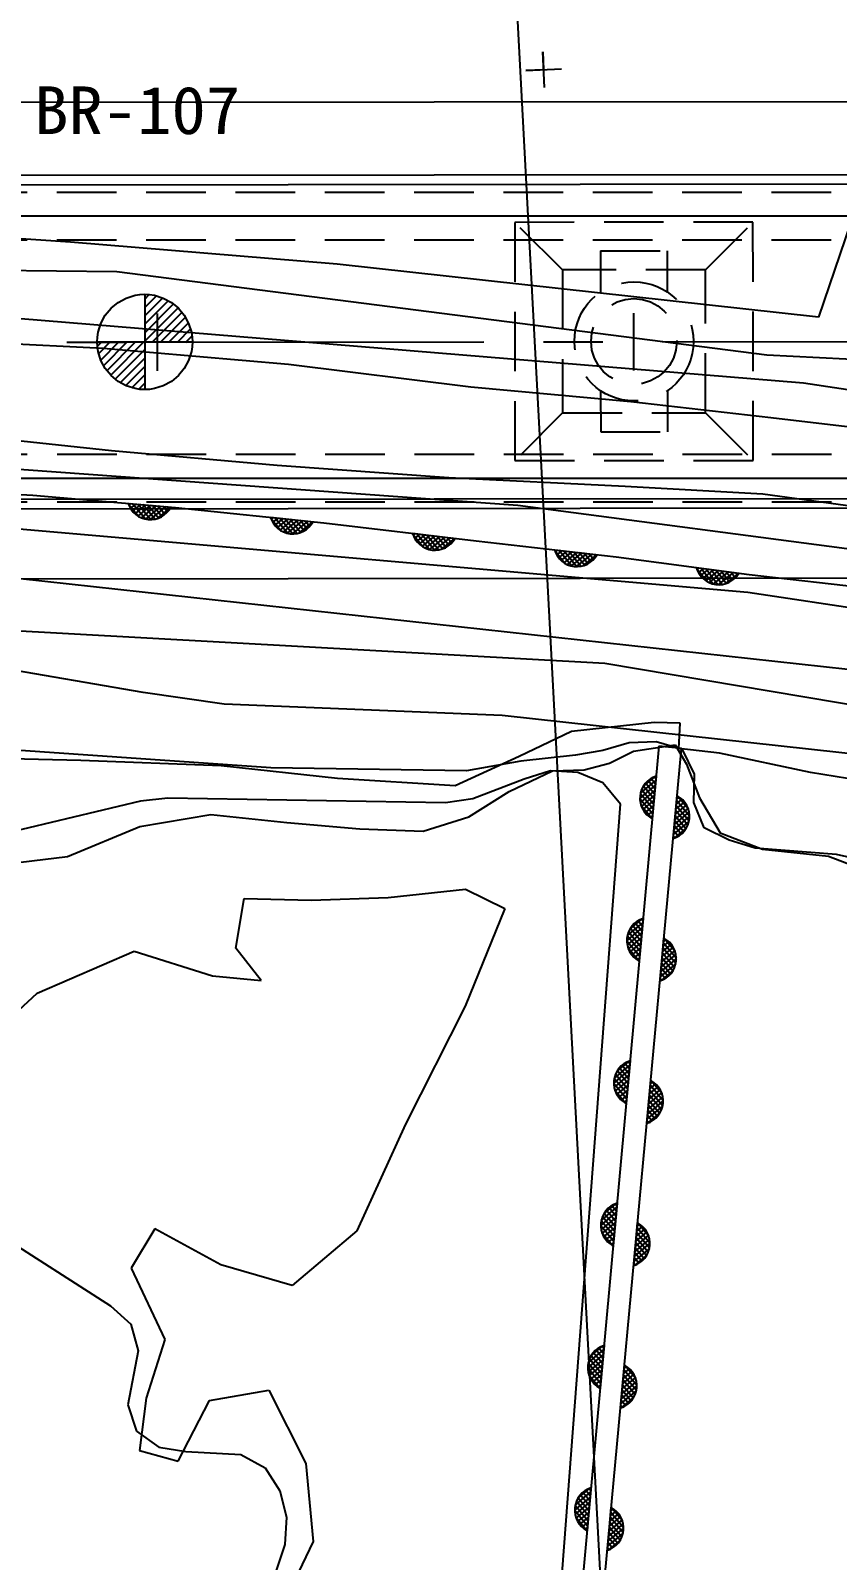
# Model space of a CAD drawing. Header units: millimetres. Extents: x 4198 to 4994, y 1103 to 1810.
# Drawn here: x 4897.4 to 4931.3, y 1428.2 to 1492.4 of the extents above; entities that cross this region are included whole.
import ezdxf
from ezdxf.enums import TextEntityAlignment as Align
from ezdxf.xclip import XClip

# ---------------------------------------------------------------- set-up
doc = ezdxf.new("R2010")
doc.units = ezdxf.units.MM
doc.header["$LTSCALE"] = 10
doc.header["$MEASUREMENT"] = 0
doc.header["$XCLIPFRAME"] = 2
for name, pattern in [('CENTER', [2, 1.25, -0.25, 0.25, -0.25]), ('DASHED2', [0.375, 0.25, -0.125]), ('HIDDEN', [0.375, 0.25, -0.125])]:
    doc.linetypes.add(name, pattern=pattern)
for name, color, linetype in [('TN-CABL', 4, 'Continuous'), ('TZ-BASE', 253, 'Continuous'), ('TZ-CABL', 4, 'Continuous')]:
    doc.layers.add(name, color=color, linetype=linetype)
doc.styles.add('GUL', font='GulimChe.ttf')
doc.linetypes.add('ZIGZAG', pattern='A,0.0001,-0.2,[131,ltypeshp.shx,S=0.2,R=0,X=-0.2,Y=0],-0.4,[131,ltypeshp.shx,S=0.2,R=180,X=0.2,Y=0],-0.2', length=0.8001)

# ---------------------------------------------------------------- blocks, each defined once
blk = doc.blocks.new('JD-SDGGD6G')
at = {"layer": 'TZ-BASE'}
for p, q in [((628.35, 141.322), (646.942, -208.539)), ((636.249, 11.26, 45.381), (636.17, 12.757, 45.381)), ((636.17, 12.757, 45.381), (636.209, 12.008, 45.381)), ((635.461, 11.969, 45.381), (636.958, 12.048, 45.381)), ((636.209, 12.008, 45.381), (635.461, 11.969, 45.381)), ((-0.009, 10.066), (699.467, 10.721)), ((650.077, 8.486, 45.552), (647.748, 1.623, 45.552)), ((600.044, 7.568), (679.944, 7.641)), ((600.044, 7.168), (679.944, 7.241)), ((616.346, 4.763, 45.552), (607.352, 5.394, 45.552)), ((627.539, 3.851, 45.552), (616.346, 4.763, 45.552)), ((584.508, 3.921, 45.993), (618.294, 3.538, 45.993)), ((618.294, 3.538, 45.993), (645.581, 0.04, 45.993)), ((647.748, 1.623, 45.552), (627.539, 3.851, 45.552)), ((619.464, 2.582), (619.468, -1.418)), ((619.465, 2.381), (619.656, 2.573)), ((619.465, 2.028), (619.957, 2.521)), ((619.465, 1.674), (620.223, 2.434)), ((619.466, 1.321), (620.461, 2.318)), ((619.466, 0.967), (620.673, 2.177)), ((619.466, 0.614), (620.863, 2.014)), ((614.104, 1.585, 46.993), (647.112, -1.137, 46.993)), ((619.789, 0.583), (621.031, 1.828)), ((620.001, -0.63), (619.999, 1.77)), ((620.142, 0.583), (621.176, 1.619)), ((620.496, 0.583), (621.297, 1.387)), ((640.001, -0.612), (639.999, 1.788)), ((610.509, 0.681, 47.338), (617.723, 0.32, 47.338)), ((620.849, 0.584), (621.391, 1.126)), ((621.203, 0.584), (621.451, 0.832)), ((617.466, 0.58), (621.466, 0.584)), ((617.476, 0.389), (617.667, 0.58)), ((617.529, 0.088), (618.021, 0.581)), ((617.617, -0.178), (618.374, 0.581)), ((617.723, 0.32, 47.338), (625.5, -0.358, 47.338)), ((617.733, -0.415), (618.728, 0.582)), ((617.874, -0.628), (619.081, 0.582)), ((618.038, -0.818), (619.435, 0.582)), ((618.224, -0.985), (619.467, 0.26)), ((645.581, 0.04, 45.993), (655.947, -0.472, 45.993)), ((618.433, -1.13), (619.467, -0.093)), ((618.666, -1.25), (619.467, -0.447)), ((625.5, -0.358, 47.338), (633.157, -1.3, 47.338)), ((618.926, -1.343), (619.468, -0.8)), ((619.22, -1.403), (619.468, -1.154)), ((647.112, -1.137, 46.993), (658.477, -2.813, 46.993)), ((633.157, -1.3, 47.338), (639.871, -1.916, 47.338)), ((639.871, -1.916, 47.338), (645.747, -2.587, 47.338)), ((635.129, -6.289, 46.993), (588.224, -2.896, 46.993)), ((645.747, -2.587, 47.338), (649.424, -3.017, 47.338)), ((618.077, -3.984, 47.338), (611.479, -3.295, 47.338)), ((625.019, -4.605, 47.338), (618.077, -3.984, 47.338)), ((632.23, -5.118, 47.338), (625.019, -4.605, 47.338)), ((639.634, -5.483, 47.338), (632.23, -5.118, 47.338)), ((644.774, -9.939, 45.993), (590.07, -5.182, 45.993)), ((608.537, -5.544, 46.198), (614.764, -5.844, 46.198)), ((645.405, -5.81, 47.338), (639.634, -5.483, 47.338)), ((600.056, -6.032), (679.956, -5.959)), ((600.057, -6.432), (679.957, -6.359)), ((614.764, -5.844, 46.198), (620.758, -6.366, 46.198)), ((618.771, -6.193, 46.198), (620.564, -6.349, 46.198)), ((619.207, -6.739, 46.198), (618.786, -6.238, 46.198)), ((618.799, -6.27, 46.198), (618.879, -6.203, 46.198)), ((618.869, -6.407, 46.198), (619.091, -6.221, 46.198)), ((618.957, -6.529, 46.198), (619.302, -6.239, 46.198)), ((619.497, -6.851, 46.198), (618.958, -6.209, 46.198)), ((619.063, -6.636, 46.198), (619.513, -6.258, 46.198)), ((619.711, -6.873, 46.198), (619.17, -6.228, 46.198)), ((619.188, -6.727, 46.198), (619.725, -6.276, 46.198)), ((619.333, -6.801, 46.198), (619.936, -6.295, 46.198)), ((619.891, -6.854, 46.198), (619.381, -6.246, 46.198)), ((619.505, -6.853, 46.198), (620.147, -6.313, 46.198)), ((620.049, -6.808, 46.198), (619.592, -6.265, 46.198)), ((619.714, -6.872, 46.198), (620.359, -6.331, 46.198)), ((620.188, -6.741, 46.198), (619.804, -6.283, 46.198)), ((620.007, -6.823, 46.198), (620.558, -6.36, 46.198)), ((620.313, -6.656, 46.198), (620.015, -6.301, 46.198)), ((620.422, -6.553, 46.198), (620.226, -6.32, 46.198)), ((620.516, -6.431, 46.198), (620.438, -6.338, 46.198)), ((620.758, -6.366, 46.198), (626.977, -7.008, 46.198)), ((664.688, -10.183, 46.993), (635.129, -6.289, 46.993)), ((651.505, -6.639, 47.338), (645.405, -5.81, 47.338)), ((624.742, -6.777, 46.198), (626.533, -6.962, 46.198)), ((625.169, -7.33, 46.198), (624.757, -6.822, 46.198)), ((624.769, -6.855, 46.198), (624.851, -6.788, 46.198)), ((624.837, -6.993, 46.198), (625.062, -6.81, 46.198)), ((624.923, -7.116, 46.198), (625.273, -6.832, 46.198)), ((625.458, -7.447, 46.198), (624.929, -6.797, 46.198)), ((625.027, -7.225, 46.198), (625.484, -6.854, 46.198)), ((625.671, -7.472, 46.198), (625.14, -6.818, 46.198)), ((625.15, -7.318, 46.198), (625.695, -6.876, 46.198)), ((625.295, -7.394, 46.198), (625.906, -6.897, 46.198)), ((625.852, -7.456, 46.198), (625.351, -6.84, 46.198)), ((625.465, -7.449, 46.198), (626.117, -6.919, 46.198)), ((626.01, -7.413, 46.198), (625.562, -6.862, 46.198)), ((625.675, -7.472, 46.198), (626.328, -6.941, 46.198)), ((626.151, -7.348, 46.198), (625.773, -6.884, 46.198)), ((625.968, -7.427, 46.198), (626.527, -6.972, 46.198)), ((626.276, -7.265, 46.198), (625.984, -6.905, 46.198)), ((626.387, -7.163, 46.198), (626.195, -6.927, 46.198)), ((626.483, -7.043, 46.198), (626.406, -6.949, 46.198)), ((626.977, -7.008, 46.198), (633.384, -7.768, 46.198)), ((630.704, -7.45, 46.198), (632.491, -7.662, 46.198)), ((631.123, -8.009, 46.198), (630.718, -7.495, 46.198)), ((630.73, -7.528, 46.198), (630.812, -7.463, 46.198)), ((630.795, -7.667, 46.198), (631.023, -7.488, 46.198)), ((630.88, -7.792, 46.198), (631.234, -7.513, 46.198)), ((631.41, -8.131, 46.198), (630.891, -7.472, 46.198)), ((630.982, -7.902, 46.198), (631.444, -7.538, 46.198)), ((631.623, -8.159, 46.198), (631.102, -7.497, 46.198)), ((631.104, -7.997, 46.198), (631.655, -7.563, 46.198)), ((631.247, -8.075, 46.198), (631.866, -7.588, 46.198)), ((631.803, -8.145, 46.198), (631.312, -7.522, 46.198)), ((631.417, -8.132, 46.198), (632.076, -7.613, 46.198)), ((631.962, -8.105, 46.198), (631.523, -7.547, 46.198)), ((631.626, -8.159, 46.198), (632.287, -7.638, 46.198)), ((632.104, -8.042, 46.198), (631.734, -7.572, 46.198)), ((631.92, -8.118, 46.198), (632.486, -7.672, 46.198)), ((632.231, -7.961, 46.198), (631.944, -7.597, 46.198)), ((632.343, -7.861, 46.198), (632.155, -7.622, 46.198)), ((632.441, -7.743, 46.198), (632.366, -7.647, 46.198)), ((666.435, -15.09, 44.993), (599.324, -7.721, 44.993)), ((633.384, -7.768, 46.198), (639.26, -8.44, 46.198)), ((636.664, -8.143, 46.198), (638.452, -8.347, 46.198)), ((637.085, -8.7, 46.198), (636.678, -8.188, 46.198)), ((636.69, -8.221, 46.198), (636.772, -8.155, 46.198)), ((636.756, -8.36, 46.198), (636.983, -8.179, 46.198)), ((636.841, -8.484, 46.198), (637.194, -8.204, 46.198)), ((637.372, -8.82, 46.198), (636.851, -8.164, 46.198)), ((636.944, -8.594, 46.198), (637.405, -8.228, 46.198)), ((637.586, -8.847, 46.198), (637.062, -8.188, 46.198)), ((637.066, -8.688, 46.198), (637.615, -8.252, 46.198)), ((637.21, -8.766, 46.198), (637.826, -8.276, 46.198)), ((637.766, -8.833, 46.198), (637.272, -8.212, 46.198)), ((637.38, -8.822, 46.198), (638.037, -8.3, 46.198)), ((637.925, -8.792, 46.198), (637.483, -8.237, 46.198)), ((637.589, -8.847, 46.198), (638.248, -8.324, 46.198)), ((638.066, -8.729, 46.198), (637.694, -8.261, 46.198)), ((638.193, -8.647, 46.198), (637.905, -8.285, 46.198)), ((638.305, -8.547, 46.198), (638.115, -8.309, 46.198)), ((638.402, -8.428, 46.198), (638.326, -8.333, 46.198)), ((637.882, -8.806, 46.198), (638.446, -8.358, 46.198)), ((639.26, -8.44, 46.198), (644.83, -9.18, 46.198)), ((642.617, -8.886, 46.198), (644.402, -9.123, 46.198)), ((643.029, -9.451, 46.198), (642.631, -8.931, 46.198)), ((642.642, -8.964, 46.198), (642.726, -8.9, 46.198)), ((642.706, -9.104, 46.198), (642.936, -8.928, 46.198)), ((642.788, -9.23, 46.198), (643.146, -8.956, 46.198)), ((643.313, -9.576, 46.198), (642.804, -8.911, 46.198)), ((642.89, -9.342, 46.198), (643.357, -8.984, 46.198)), ((643.526, -9.607, 46.198), (643.014, -8.939, 46.198)), ((643.707, -9.596, 46.198), (643.225, -8.967, 46.198)), ((0.009, -9.934), (699.468, -9.279)), ((643.01, -9.438, 46.198), (643.567, -9.012, 46.198)), ((643.152, -9.519, 46.198), (643.777, -9.04, 46.198)), ((643.321, -9.578, 46.198), (643.987, -9.068, 46.198)), ((643.866, -9.558, 46.198), (643.435, -8.994, 46.198)), ((643.53, -9.607, 46.198), (644.198, -9.096, 46.198)), ((644.009, -9.498, 46.198), (643.645, -9.022, 46.198)), ((643.824, -9.571, 46.198), (644.396, -9.133, 46.198)), ((644.137, -9.418, 46.198), (643.855, -9.05, 46.198)), ((644.251, -9.32, 46.198), (644.066, -9.078, 46.198)), ((644.35, -9.203, 46.198), (644.276, -9.106, 46.198)), ((644.83, -9.18, 46.198), (650.707, -9.852, 46.198)), ((638.774, -12.914, 43.993), (583.611, -9.857, 43.993)), ((672.048, -14.007, 45.993), (644.774, -9.939, 45.993)), ((619.395, -14.127, 42.993), (611.445, -12.76, 42.993)), ((668.307, -17.872, 43.993), (638.774, -12.914, 43.993)), ((624.756, -17.295, 41.993), (578.72, -14.113, 41.993)), ((622.805, -14.626, 42.993), (619.395, -14.127, 42.993)), ((634.464, -15.092, 42.993), (622.805, -14.626, 42.993)), ((659.488, -17.853, 42.993), (634.464, -15.092, 42.993)), ((640.844, -15.396, 45.609), (637.375, -15.77, 45.609)), ((641.945, -15.422, 45.609), (640.844, -15.396, 45.609)), ((637.375, -15.77, 45.609), (635.184, -16.82, 45.609)), ((641.882, -16.485, 45.609), (641.945, -15.422, 45.609)), ((641.048, -16.389, 41.999), (633.201, -102.04, 41.999)), ((634.073, -102.136, 41.999), (641.996, -16.488, 41.999)), ((638.687, -16.561, 41.993), (637.542, -16.762, 41.993)), ((639.797, -16.245, 41.993), (638.687, -16.561, 41.993)), ((638.978, -17.1, 40.231), (639.979, -16.592, 40.231)), ((640.939, -16.196, 41.993), (639.797, -16.245, 41.993)), ((639.979, -16.592, 40.231), (641.734, -16.329, 40.231)), ((642.033, -16.526, 41.993), (640.939, -16.196, 41.993)), ((641.996, -16.488, 41.999), (641.048, -16.389, 41.999)), ((641.734, -16.329, 40.231), (642.209, -17.139, 40.231)), ((643.588, -16.677, 45.609), (641.882, -16.485, 45.609)), ((642.541, -17.565, 41.993), (642.033, -16.526, 41.993)), ((647.408, -17.49, 45.609), (643.588, -16.677, 45.609)), ((616.781, -16.992, 45.609), (611.424, -16.865, 45.609)), ((622.668, -17.208, 45.609), (616.781, -16.992, 45.609)), ((627.559, -17.742, 45.609), (622.668, -17.208, 45.609)), ((632.965, -17.414, 41.993), (624.756, -17.295, 41.993)), ((635.184, -16.82, 45.609), (632.494, -18.049, 45.609)), ((635.255, -17.012, 41.993), (632.965, -17.414, 41.993)), ((637.542, -16.762, 41.993), (635.255, -17.012, 41.993)), ((637.907, -17.379, 40.231), (638.978, -17.1, 40.231)), ((642.209, -17.139, 40.231), (642.745, -18.558, 40.231)), ((632.494, -18.049, 45.609), (627.559, -17.742, 45.609)), ((635.389, -17.775, 40.993), (633.241, -18.599, 40.993)), ((634.769, -18.293, 40.231), (636.576, -17.423, 40.231)), ((636.5, -17.422, 40.993), (635.389, -17.775, 40.993)), ((637.639, -17.487, 40.993), (636.5, -17.422, 40.993)), ((636.576, -17.423, 40.231), (637.907, -17.379, 40.231)), ((638.693, -17.93, 40.993), (637.639, -17.487, 40.993)), ((639.432, -18.822, 40.993), (638.693, -17.93, 40.993)), ((640.272, -18.362, 41.999), (640.916, -17.826, 41.999)), ((640.386, -18.073, 41.999), (640.889, -17.654, 41.999)), ((640.489, -17.929, 41.999), (640.866, -18.381, 41.999)), ((640.597, -17.824, 41.999), (640.885, -18.17, 41.999)), ((640.719, -17.736, 41.999), (640.904, -17.959, 41.999)), ((640.934, -17.639, 41.999), (640.769, -19.431, 41.999)), ((640.856, -17.667, 41.999), (640.924, -17.748, 41.999)), ((642.513, -18.743, 41.993), (642.541, -17.565, 41.993)), ((651.574, -18.159, 45.609), (647.408, -17.49, 45.609)), ((620.431, -18.561, 40.993), (619.287, -18.686, 40.993)), ((632.096, -18.762, 40.993), (620.431, -18.561, 40.993)), ((633.241, -18.599, 40.993), (632.096, -18.762, 40.993)), ((633.071, -19.355, 40.231), (634.769, -18.293, 40.231)), ((640.25, -18.576, 41.999), (640.897, -18.037, 41.999)), ((640.25, -18.579, 41.999), (640.788, -19.226, 41.999)), ((640.268, -18.756, 41.999), (640.878, -18.249, 41.999)), ((640.271, -18.37, 41.999), (640.808, -19.015, 41.999)), ((640.313, -18.914, 41.999), (640.858, -18.46, 41.999)), ((640.323, -18.198, 41.999), (640.827, -18.804, 41.999)), ((640.398, -18.053, 41.999), (640.846, -18.593, 41.999)), ((641.647, -20.263, 41.999), (641.813, -18.471, 41.999)), ((642.015, -18.614, 41.999), (641.781, -18.809, 41.999)), ((641.895, -18.52, 41.999), (641.801, -18.597, 41.999)), ((642.283, -19.031, 41.999), (641.823, -18.477, 41.999)), ((642.745, -18.558, 40.231), (643.623, -20.023, 40.231)), ((619.287, -18.686, 40.993), (613.667, -20.035, 40.993)), ((619.262, -19.75, 40.231), (622.239, -19.25, 40.231)), ((622.239, -19.25, 40.231), (625.424, -19.592, 40.231)), ((635.28, -73.654, 40.993), (639.432, -18.822, 40.993)), ((640.298, -18.872, 41.999), (640.759, -19.426, 41.999)), ((640.379, -19.054, 41.999), (640.839, -18.671, 41.999)), ((640.464, -19.179, 41.999), (640.82, -18.882, 41.999)), ((640.566, -19.288, 41.999), (640.8, -19.094, 41.999)), ((642.313, -19.147, 41.999), (641.703, -19.653, 41.999)), ((642.269, -18.989, 41.999), (641.723, -19.442, 41.999)), ((642.203, -18.849, 41.999), (641.742, -19.231, 41.999)), ((642.258, -19.704, 41.999), (641.755, -19.098, 41.999)), ((642.118, -18.724, 41.999), (641.762, -19.02, 41.999)), ((642.311, -19.533, 41.999), (641.774, -18.887, 41.999)), ((642.331, -19.323, 41.999), (641.794, -18.676, 41.999)), ((642.944, -19.817, 41.993), (642.513, -18.743, 41.993)), ((616.229, -21.008, 40.231), (619.262, -19.75, 40.231)), ((625.424, -19.592, 40.231), (628.497, -19.855, 40.231)), ((628.497, -19.855, 40.231), (631.156, -19.956, 40.231)), ((631.156, -19.956, 40.231), (633.071, -19.355, 40.231)), ((640.687, -19.383, 41.999), (640.781, -19.305, 41.999)), ((642.309, -19.54, 41.999), (641.664, -20.076, 41.999)), ((642.331, -19.327, 41.999), (641.684, -19.865, 41.999)), ((642.195, -19.83, 41.999), (641.692, -20.248, 41.999)), ((641.984, -20.079, 41.999), (641.696, -19.732, 41.999)), ((642.091, -19.973, 41.999), (641.716, -19.521, 41.999)), ((642.183, -19.849, 41.999), (641.735, -19.31, 41.999)), ((643.996, -20.336, 41.993), (642.944, -19.817, 41.993)), ((641.724, -20.236, 41.999), (641.657, -20.155, 41.999)), ((641.862, -20.166, 41.999), (641.676, -19.943, 41.999)), ((643.623, -20.023, 40.231), (645.393, -20.712, 40.231)), ((645.09, -20.666, 41.993), (643.996, -20.336, 41.993)), ((612.302, -21.486, 40.231), (616.229, -21.008, 40.231)), ((648.505, -20.938, 41.993), (645.09, -20.666, 41.993)), ((645.393, -20.712, 40.231), (648.161, -21.005, 40.231)), ((648.161, -21.005, 40.231), (651.063, -22.101, 40.231)), ((650.774, -21.448, 41.993), (648.505, -20.938, 41.993)), ((629.683, -22.734, 40.231), (632.923, -22.393, 40.231)), ((632.923, -22.393, 40.231), (634.576, -23.192, 40.231)), ((623.284, -24.863, 40.231), (623.638, -22.781, 40.231)), ((623.638, -22.781, 40.231), (626.449, -22.847, 40.231)), ((626.449, -22.847, 40.231), (629.683, -22.734, 40.231)), ((634.576, -23.192, 40.231), (632.92, -27.297, 40.231)), ((639.839, -24.047, 41.999), (640.342, -23.629, 41.999)), ((640.171, -23.711, 41.999), (640.357, -23.934, 41.999)), ((640.386, -23.614, 41.999), (640.222, -25.406, 41.999)), ((640.309, -23.642, 41.999), (640.376, -23.722, 41.999)), ((639.703, -24.551, 41.999), (640.35, -24.012, 41.999)), ((639.721, -24.731, 41.999), (640.33, -24.224, 41.999)), ((639.723, -24.345, 41.999), (640.26, -24.99, 41.999)), ((639.725, -24.337, 41.999), (640.369, -23.801, 41.999)), ((639.776, -24.173, 41.999), (640.279, -24.779, 41.999)), ((639.85, -24.028, 41.999), (640.299, -24.567, 41.999)), ((639.942, -23.904, 41.999), (640.318, -24.356, 41.999)), ((640.049, -23.799, 41.999), (640.338, -24.145, 41.999)), ((614.952, -26.756, 40.231), (619.024, -24.99, 40.231)), ((619.024, -24.99, 40.231), (622.307, -26.018, 40.231)), ((624.355, -26.219, 40.231), (623.284, -24.863, 40.231)), ((639.703, -24.554, 41.999), (640.241, -25.201, 41.999)), ((639.751, -24.847, 41.999), (640.212, -25.401, 41.999)), ((639.765, -24.889, 41.999), (640.311, -24.435, 41.999)), ((639.832, -25.029, 41.999), (640.292, -24.646, 41.999)), ((639.916, -25.154, 41.999), (640.272, -24.857, 41.999)), ((641.094, -26.238, 41.999), (641.26, -24.445, 41.999)), ((641.716, -24.963, 41.999), (641.17, -25.417, 41.999)), ((641.65, -24.823, 41.999), (641.19, -25.205, 41.999)), ((641.565, -24.698, 41.999), (641.209, -24.994, 41.999)), ((641.758, -25.507, 41.999), (641.221, -24.862, 41.999)), ((641.463, -24.589, 41.999), (641.229, -24.783, 41.999)), ((641.779, -25.298, 41.999), (641.241, -24.65, 41.999)), ((641.342, -24.494, 41.999), (641.248, -24.572, 41.999)), ((641.731, -25.005, 41.999), (641.27, -24.451, 41.999)), ((640.019, -25.263, 41.999), (640.253, -25.069, 41.999)), ((640.14, -25.358, 41.999), (640.234, -25.28, 41.999)), ((641.756, -25.515, 41.999), (641.111, -26.05, 41.999)), ((641.779, -25.301, 41.999), (641.131, -25.839, 41.999)), ((641.761, -25.121, 41.999), (641.151, -25.628, 41.999)), ((641.539, -25.948, 41.999), (641.163, -25.495, 41.999)), ((641.631, -25.824, 41.999), (641.182, -25.284, 41.999)), ((641.705, -25.679, 41.999), (641.202, -25.073, 41.999)), ((622.307, -26.018, 40.231), (624.355, -26.219, 40.231)), ((641.171, -26.21, 41.999), (641.104, -26.129, 41.999)), ((641.309, -26.141, 41.999), (641.124, -25.918, 41.999)), ((641.642, -25.805, 41.999), (641.139, -26.223, 41.999)), ((641.431, -26.053, 41.999), (641.143, -25.707, 41.999)), ((611.882, -29.573, 40.231), (614.952, -26.756, 40.231)), ((632.92, -27.297, 40.231), (630.408, -32.255, 40.231)), ((639.155, -30.526, 41.999), (639.802, -29.987, 41.999)), ((639.177, -30.312, 41.999), (639.822, -29.776, 41.999)), ((639.228, -30.148, 41.999), (639.732, -30.754, 41.999)), ((639.291, -30.022, 41.999), (639.794, -29.604, 41.999)), ((639.303, -30.003, 41.999), (639.751, -30.542, 41.999)), ((639.395, -29.879, 41.999), (639.771, -30.331, 41.999)), ((639.502, -29.774, 41.999), (639.79, -30.12, 41.999)), ((639.624, -29.686, 41.999), (639.809, -29.909, 41.999)), ((639.839, -29.589, 41.999), (639.675, -31.381, 41.999)), ((639.761, -29.617, 41.999), (639.829, -29.697, 41.999)), ((639.155, -30.529, 41.999), (639.693, -31.176, 41.999)), ((639.173, -30.706, 41.999), (639.783, -30.199, 41.999)), ((639.176, -30.32, 41.999), (639.713, -30.965, 41.999)), ((639.218, -30.864, 41.999), (639.764, -30.41, 41.999)), ((639.284, -31.004, 41.999), (639.744, -30.621, 41.999)), ((640.541, -32.212, 41.999), (640.707, -30.42, 41.999)), ((641.097, -30.798, 41.999), (640.637, -31.18, 41.999)), ((641.013, -30.673, 41.999), (640.656, -30.969, 41.999)), ((640.91, -30.563, 41.999), (640.676, -30.757, 41.999)), ((641.226, -31.272, 41.999), (640.688, -30.625, 41.999)), ((640.789, -30.469, 41.999), (640.696, -30.546, 41.999)), ((641.178, -30.98, 41.999), (640.718, -30.426, 41.999)), ((639.203, -30.822, 41.999), (639.664, -31.376, 41.999)), ((639.369, -31.129, 41.999), (639.725, -30.832, 41.999)), ((639.472, -31.238, 41.999), (639.705, -31.044, 41.999)), ((639.593, -31.333, 41.999), (639.686, -31.255, 41.999)), ((641.226, -31.276, 41.999), (640.578, -31.814, 41.999)), ((641.208, -31.096, 41.999), (640.598, -31.602, 41.999)), ((641.163, -30.938, 41.999), (640.617, -31.391, 41.999)), ((641.078, -31.798, 41.999), (640.63, -31.259, 41.999)), ((641.152, -31.653, 41.999), (640.649, -31.047, 41.999)), ((641.205, -31.482, 41.999), (640.669, -30.836, 41.999)), ((640.619, -32.185, 41.999), (640.551, -32.104, 41.999)), ((641.204, -31.489, 41.999), (640.559, -32.025, 41.999)), ((640.756, -32.115, 41.999), (640.571, -31.892, 41.999)), ((641.089, -31.779, 41.999), (640.586, -32.197, 41.999)), ((640.879, -32.028, 41.999), (640.591, -31.681, 41.999)), ((640.986, -31.922, 41.999), (640.61, -31.47, 41.999)), ((630.408, -32.255, 40.231), (628.363, -36.73, 40.231)), ((638.63, -36.287, 41.999), (639.274, -35.751, 41.999)), ((638.744, -35.997, 41.999), (639.247, -35.579, 41.999)), ((638.847, -35.854, 41.999), (639.223, -36.306, 41.999)), ((638.954, -35.749, 41.999), (639.243, -36.095, 41.999)), ((639.077, -35.661, 41.999), (639.262, -35.884, 41.999)), ((639.291, -35.564, 41.999), (639.127, -37.356, 41.999)), ((639.214, -35.592, 41.999), (639.281, -35.672, 41.999)), ((612.221, -36.157, 40.993), (618.025, -39.868, 40.993)), ((638.608, -36.501, 41.999), (639.255, -35.962, 41.999)), ((638.608, -36.504, 41.999), (639.146, -37.151, 41.999)), ((638.626, -36.681, 41.999), (639.235, -36.174, 41.999)), ((638.628, -36.295, 41.999), (639.165, -36.94, 41.999)), ((638.671, -36.839, 41.999), (639.216, -36.385, 41.999)), ((638.681, -36.123, 41.999), (639.185, -36.729, 41.999)), ((638.737, -36.979, 41.999), (639.197, -36.596, 41.999)), ((638.755, -35.978, 41.999), (639.204, -36.517, 41.999)), ((639.989, -38.187, 41.999), (640.155, -36.394, 41.999)), ((640.357, -36.538, 41.999), (640.123, -36.732, 41.999)), ((640.236, -36.443, 41.999), (640.143, -36.521, 41.999)), ((640.625, -36.954, 41.999), (640.165, -36.4, 41.999)), ((619.888, -36.643, 40.231), (618.898, -38.292, 40.231)), ((622.665, -38.154, 40.231), (619.888, -36.643, 40.231)), ((628.363, -36.73, 40.231), (625.648, -39.023, 40.231)), ((638.656, -36.797, 41.999), (639.117, -37.351, 41.999)), ((638.821, -37.104, 41.999), (639.177, -36.807, 41.999)), ((638.924, -37.213, 41.999), (639.158, -37.019, 41.999)), ((639.045, -37.308, 41.999), (639.139, -37.23, 41.999)), ((640.655, -37.07, 41.999), (640.045, -37.577, 41.999)), ((640.611, -36.912, 41.999), (640.065, -37.366, 41.999)), ((640.525, -37.773, 41.999), (640.077, -37.233, 41.999)), ((640.545, -36.772, 41.999), (640.084, -37.154, 41.999)), ((640.6, -37.628, 41.999), (640.096, -37.022, 41.999)), ((640.46, -36.647, 41.999), (640.104, -36.943, 41.999)), ((640.652, -37.456, 41.999), (640.116, -36.811, 41.999)), ((640.673, -37.247, 41.999), (640.136, -36.599, 41.999)), ((640.651, -37.464, 41.999), (640.006, -37.999, 41.999)), ((640.204, -38.09, 41.999), (640.018, -37.867, 41.999)), ((640.673, -37.25, 41.999), (640.026, -37.788, 41.999)), ((640.537, -37.754, 41.999), (640.033, -38.172, 41.999)), ((640.326, -38.002, 41.999), (640.038, -37.656, 41.999)), ((640.433, -37.897, 41.999), (640.057, -37.444, 41.999)), ((618.898, -38.292, 40.231), (620.31, -41.291, 40.231)), ((625.648, -39.023, 40.231), (622.665, -38.154, 40.231)), ((640.066, -38.159, 41.999), (639.999, -38.078, 41.999)), ((618.025, -39.868, 40.993), (618.881, -40.649, 40.993)), ((618.881, -40.649, 40.993), (619.196, -41.759, 40.993)), ((620.31, -41.291, 40.231), (619.529, -43.743, 40.231)), ((638.082, -42.262, 41.999), (638.727, -41.726, 41.999)), ((638.196, -41.972, 41.999), (638.699, -41.554, 41.999)), ((638.407, -41.724, 41.999), (638.695, -42.07, 41.999)), ((638.529, -41.636, 41.999), (638.715, -41.859, 41.999)), ((638.744, -41.539, 41.999), (638.58, -43.331, 41.999)), ((638.667, -41.567, 41.999), (638.734, -41.647, 41.999)), ((619.196, -41.759, 40.993), (618.762, -44.029, 40.993)), ((638.06, -42.476, 41.999), (638.707, -41.937, 41.999)), ((638.078, -42.656, 41.999), (638.688, -42.149, 41.999)), ((638.081, -42.27, 41.999), (638.618, -42.915, 41.999)), ((638.123, -42.814, 41.999), (638.669, -42.36, 41.999)), ((638.133, -42.098, 41.999), (638.637, -42.704, 41.999)), ((638.208, -41.953, 41.999), (638.656, -42.492, 41.999)), ((638.3, -41.829, 41.999), (638.676, -42.281, 41.999)), ((639.436, -44.161, 41.999), (639.602, -42.369, 41.999)), ((640.073, -42.929, 41.999), (639.612, -42.375, 41.999)), ((638.06, -42.479, 41.999), (638.598, -43.126, 41.999)), ((638.108, -42.772, 41.999), (638.569, -43.326, 41.999)), ((638.189, -42.954, 41.999), (638.649, -42.571, 41.999)), ((638.274, -43.078, 41.999), (638.63, -42.782, 41.999)), ((638.377, -43.188, 41.999), (638.611, -42.994, 41.999)), ((640.058, -42.887, 41.999), (639.512, -43.34, 41.999)), ((639.992, -42.747, 41.999), (639.532, -43.129, 41.999)), ((640.047, -43.602, 41.999), (639.544, -42.996, 41.999)), ((639.907, -42.622, 41.999), (639.551, -42.918, 41.999)), ((640.1, -43.431, 41.999), (639.563, -42.785, 41.999)), ((639.805, -42.512, 41.999), (639.571, -42.706, 41.999)), ((640.12, -43.221, 41.999), (639.583, -42.574, 41.999)), ((639.684, -42.418, 41.999), (639.59, -42.495, 41.999)), ((622.188, -43.844, 40.231), (624.669, -43.409, 40.231)), ((624.669, -43.409, 40.231), (626.231, -46.487, 40.231)), ((638.498, -43.283, 41.999), (638.591, -43.205, 41.999)), ((640.098, -43.438, 41.999), (639.453, -43.974, 41.999)), ((640.121, -43.225, 41.999), (639.473, -43.763, 41.999)), ((639.773, -43.977, 41.999), (639.485, -43.63, 41.999)), ((640.103, -43.045, 41.999), (639.492, -43.551, 41.999)), ((639.88, -43.871, 41.999), (639.505, -43.419, 41.999)), ((639.972, -43.747, 41.999), (639.524, -43.208, 41.999)), ((618.762, -44.029, 40.993), (619.116, -45.14, 40.993)), ((619.529, -43.743, 40.231), (619.249, -45.942, 40.231)), ((620.873, -46.398, 40.231), (622.188, -43.844, 40.231)), ((639.513, -44.134, 41.999), (639.446, -44.053, 41.999)), ((639.651, -44.064, 41.999), (639.466, -43.841, 41.999)), ((639.984, -43.728, 41.999), (639.481, -44.146, 41.999)), ((619.116, -45.14, 40.993), (620.051, -45.808, 40.993)), ((619.249, -45.942, 40.231), (620.873, -46.398, 40.231)), ((620.051, -45.808, 40.993), (621.187, -45.987, 40.993)), ((621.187, -45.987, 40.993), (623.503, -46.118, 40.993)), ((623.503, -46.118, 40.993), (624.516, -46.675, 40.993)), ((624.516, -46.675, 40.993), (625.139, -47.64, 40.993)), ((626.231, -46.487, 40.231), (626.533, -49.764, 40.231)), ((638.196, -47.514, 41.999), (638.032, -49.306, 41.999)), ((625.139, -47.64, 40.993), (625.417, -48.749, 40.993)), ((637.513, -48.451, 41.999), (638.16, -47.912, 41.999)), ((637.531, -48.631, 41.999), (638.141, -48.124, 41.999)), ((637.535, -48.237, 41.999), (638.179, -47.701, 41.999)), ((637.586, -48.073, 41.999), (638.09, -48.679, 41.999)), ((637.649, -47.947, 41.999), (638.152, -47.529, 41.999)), ((637.66, -47.928, 41.999), (638.109, -48.467, 41.999)), ((637.752, -47.804, 41.999), (638.128, -48.256, 41.999)), ((637.86, -47.698, 41.999), (638.148, -48.045, 41.999)), ((637.982, -47.611, 41.999), (638.167, -47.834, 41.999)), ((638.119, -47.541, 41.999), (638.186, -47.622, 41.999)), ((625.417, -48.749, 40.993), (625.352, -49.888, 40.993)), ((637.513, -48.454, 41.999), (638.051, -49.101, 41.999)), ((637.533, -48.245, 41.999), (638.07, -48.89, 41.999)), ((637.561, -48.747, 41.999), (638.022, -49.301, 41.999)), ((637.576, -48.789, 41.999), (638.121, -48.335, 41.999)), ((637.642, -48.929, 41.999), (638.102, -48.546, 41.999)), ((637.727, -49.053, 41.999), (638.082, -48.757, 41.999)), ((638.883, -50.136, 41.999), (639.049, -48.343, 41.999)), ((639.439, -48.721, 41.999), (638.979, -49.103, 41.999)), ((639.354, -48.596, 41.999), (638.998, -48.892, 41.999)), ((639.547, -49.405, 41.999), (639.011, -48.76, 41.999)), ((639.252, -48.487, 41.999), (639.018, -48.681, 41.999)), ((639.568, -49.196, 41.999), (639.03, -48.548, 41.999)), ((639.131, -48.392, 41.999), (639.037, -48.47, 41.999)), ((639.52, -48.903, 41.999), (639.06, -48.349, 41.999)), ((637.829, -49.163, 41.999), (638.063, -48.969, 41.999)), ((637.95, -49.258, 41.999), (638.044, -49.18, 41.999)), ((639.545, -49.413, 41.999), (638.901, -49.948, 41.999)), ((639.568, -49.199, 41.999), (638.92, -49.737, 41.999)), ((639.55, -49.019, 41.999), (638.94, -49.526, 41.999)), ((639.328, -49.846, 41.999), (638.952, -49.393, 41.999)), ((639.505, -48.861, 41.999), (638.959, -49.315, 41.999)), ((639.42, -49.722, 41.999), (638.972, -49.182, 41.999)), ((639.494, -49.577, 41.999), (638.991, -48.971, 41.999)), ((625.352, -49.888, 40.993), (624.984, -50.981, 40.993)), ((626.533, -49.764, 40.231), (625.173, -52.621, 40.231)), ((638.961, -50.108, 41.999), (638.893, -50.027, 41.999)), ((639.098, -50.039, 41.999), (638.913, -49.816, 41.999)), ((639.431, -49.703, 41.999), (638.928, -50.121, 41.999)), ((639.22, -49.951, 41.999), (638.932, -49.605, 41.999))]:
    blk.add_line(p, q, dxfattribs=at)
at = {"layer": 'TZ-BASE', "linetype": 'DASHED2'}
for p, q in [((644.996, 5.609), (634.996, 5.6)), ((634.996, 5.6), (635.005, -4.4)), ((636.998, 3.602), (634.996, 5.6)), ((642.997, 3.607), (644.996, 5.609)), ((645.005, -4.391), (644.996, 5.609)), ((638.597, 4.403), (641.397, 4.406)), ((638.597, 4.403), (638.599, 2.674)), ((641.397, 4.406), (641.398, 2.677)), ((642.997, 3.607), (636.998, 3.602)), ((636.998, 3.602), (637.003, -2.398)), ((643.003, -2.393), (642.997, 3.607)), ((638.602, -1.468), (638.604, -3.197)), ((641.402, -1.465), (641.404, -3.194)), ((637.003, -2.398), (635.005, -4.4)), ((637.003, -2.398), (643.003, -2.393)), ((643.003, -2.393), (645.005, -4.391)), ((638.604, -3.197), (641.404, -3.194)), ((635.005, -4.4), (645.005, -4.391))]:
    blk.add_line(p, q, dxfattribs=at)
at = {"layer": 'TZ-BASE', "linetype": 'CENTER'}
blk.add_lwpolyline([(0, 0), (101.2, 0.093), (301.2, 0.277), (501.2, 0.461), (700, 0.643)], dxfattribs=at)
at = {"layer": 'TZ-BASE'}
blk.add_circle((619.466, 0.582), 2, dxfattribs=at)
at = {"layer": 'TZ-BASE', "linetype": 'DASHED2'}
for radius in [2.5, 1.8]:
    blk.add_circle((640, 0.605), radius, dxfattribs=at)
at = {"layer": 'TZ-BASE'}
for centre, start, end in [((619.7, -5.898, 46.198), 197.63986, 332.40013), ((625.676, -6.497, 46.198), 196.72908, 331.48935), ((631.642, -7.184, 46.198), 195.85301, 330.61328), ((637.601, -7.873, 46.198), 196.10024, 330.86051), ((643.559, -8.633, 46.198), 195.04952, 329.80979), ((641.225, -18.569, 41.999), 107.38496, 242.14523), ((641.356, -19.333, 41.999), 287.33444, 62.09471), ((640.677, -24.544, 41.999), 107.38496, 242.14523), ((640.804, -25.307, 41.999), 287.33444, 62.09471), ((640.13, -30.519, 41.999), 107.38496, 242.14523), ((640.251, -31.282, 41.999), 287.33444, 62.09471), ((639.583, -36.494, 41.999), 107.38496, 242.14523), ((639.698, -37.256, 41.999), 287.33444, 62.09471), ((639.035, -42.469, 41.999), 107.38496, 242.14523), ((639.146, -43.231, 41.999), 287.33444, 62.09471), ((638.488, -48.444, 41.999), 107.38496, 242.14523), ((638.593, -49.205, 41.999), 287.33444, 62.09471)]:
    blk.add_arc(centre, 0.975, start, end, dxfattribs=at)
at = {"layer": 'TZ-BASE', "style": 'GUL', "width": 1.058489}
blk.add_text('BR-107', height=2, rotation=0.00123, dxfattribs=at).set_placement((614.823, 9.308), (623.472, 9.308), align=Align.FIT)

msp = doc.modelspace()

# ---------------------------------------------------------------- linework, layer by layer
at = {"layer": 'TN-CABL', "linetype": 'ZIGZAG', "ltscale": 0.5}
for points in [[(4688.774, 1484.59), (4982.737, 1484.59)], [(4688.784, 1473.59), (4982.747, 1473.59)]]:
    msp.add_lwpolyline(points, dxfattribs=at)
at = {"layer": 'TZ-CABL', "linetype": 'HIDDEN'}
for points in [[(4688.52, 1485.59), (4982.737, 1485.59)], [(4688.774, 1484.59), (4982.737, 1484.59)], [(4688.52, 1483.59), (4982.737, 1483.59)], [(4688.53, 1474.59), (4982.747, 1474.59)], [(4688.784, 1473.59), (4982.747, 1473.59)], [(4688.53, 1472.59), (4982.747, 1472.59)]]:
    msp.add_lwpolyline(points, dxfattribs=at)

# ---------------------------------------------------------------- block references
at = {"layer": 'TZ-BASE'}
ref = msp.add_blockref('JD-SDGGD6G', (4282.742, 1478.721), dxfattribs=at)
XClip(ref).set_block_clipping_path([(699.9307819956, 75.6432443597), (-0.0689224287, 74.9999683641), (0.0689224287, -74.9999683641), (700.0686268546, -74.356692303)])

doc.saveas('drawing.dxf')
